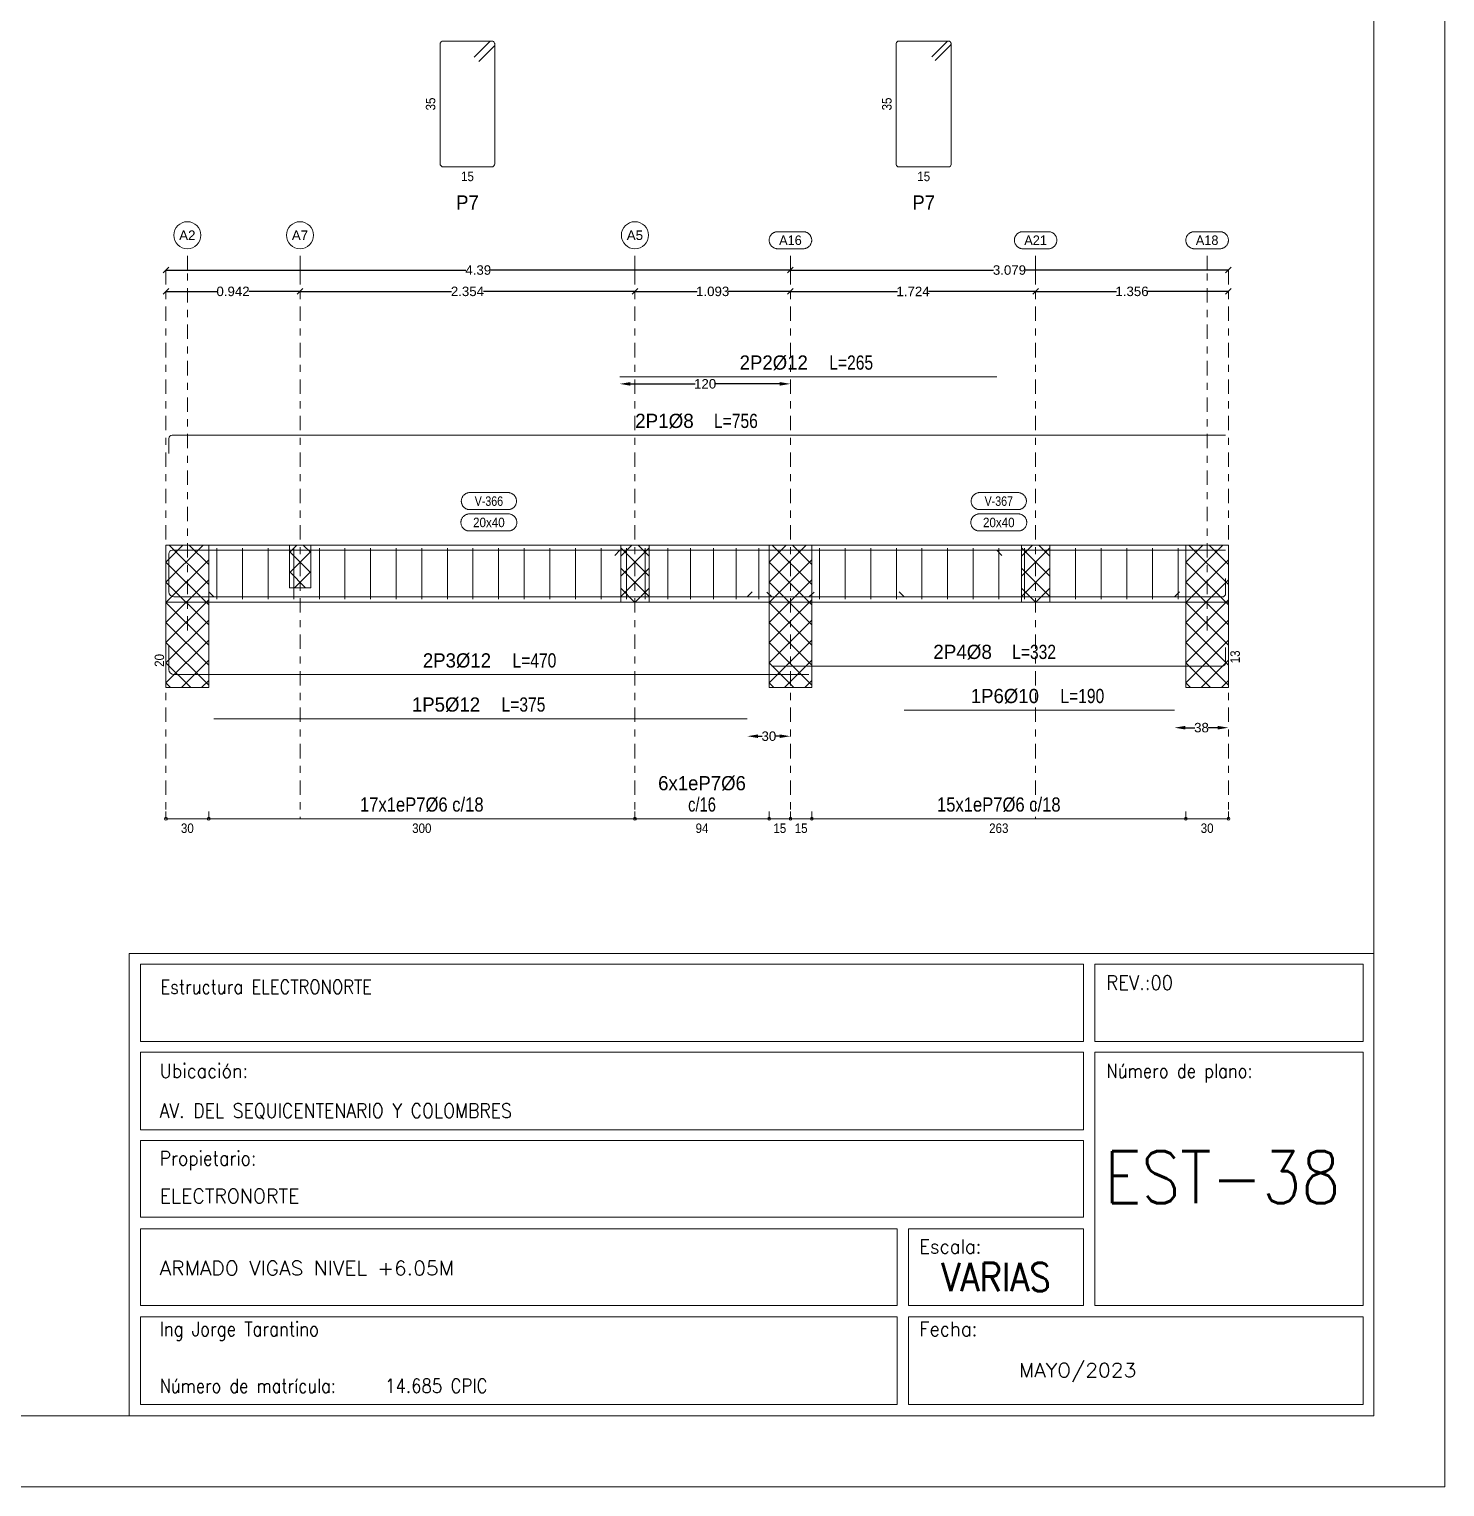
# Model space of a CAD drawing. Header units: millimetres. Extents: x 3 to 479, y -191 to 120.
# Drawn here: x 208.63 to 228.54, y -138.06 to -117.56 of the extents above; entities that cross this region are included whole.
import ezdxf
from ezdxf.enums import TextEntityAlignment as Align

# ---------------------------------------------------------------- set-up
doc = ezdxf.new("R2010")
doc.units = ezdxf.units.MM
doc.linetypes.add('CYPE_RAYAPUNTO', pattern=[0.4125, 0.2025, -0.105, 0, -0.105])
for name, color, linetype, lineweight in [('ALZ_ARM_LONG_ARM_TEXTOS', 3, 'Continuous', 9), ('ALZ_ARM_LONG_TXT_LONG', 3, 'Continuous', 9), ('ALZ_ARM_TRANS_TXT_EST', 3, 'Continuous', 9), ('ALZ_CONT_NUDOS', 122, 'Continuous', 9), ('ALZ_CONT_VIG_HORMIGON', 2, 'Continuous', 9), ('ALZ_COT_COT_ANCLAJES', 3, 'Continuous', 0), ('ALZ_COT_COT_ARM', 3, 'Continuous', 0), ('ALZ_COT_COT_EST', 3, 'Continuous', 0), ('ALZ_COT_COT_LIN_APOYOS', 2, 'CYPE_RAYAPUNTO', 0), ('ALZ_COT_LONGITUD_PROYECTADA', 122, 'Continuous', 0), ('ALZ_COT_TEXTOS_ESTRIBOS', 122, 'Continuous', 0), ('ALZ_REF_COT_LIN_AUX_COTA', 2, 'CYPE_RAYAPUNTO', 9), ('ALZ_REF_REF_NOMBRE', 3, 'Continuous', 9), ('ALZ_REF_REF_REFERENCIA', 3, 'Continuous', 9), ('ALZ_REF_TEXTO_REF_NOMBRE', 3, 'Continuous', 9), ('ALZ_REF_TEXTO_REF_REFERENCIA', 3, 'Continuous', 9), ('ARM_LONGITUDINAL_Ø10', 103, 'Continuous', 9), ('ARM_LONGITUDINAL_Ø12', 171, 'Continuous', 9), ('ARM_LONGITUDINAL_Ø8', 32, 'Continuous', 9), ('ARM_TRANSVERSAL_Ø6', 151, 'Continuous', 9), ('CYPE', 7, 'Continuous', 0), ('RECUAD_LIMITES', 2, 'Continuous', 0), ('RECUAD_MARCO', 1, 'Continuous', 20), ('SEC_COTAS_TEXTOS_DESPIECE_ESTRIBADO', 122, 'Continuous', 0), ('SEC_REF_TXT_POSICIONES_ARM_ESTRIBOS', 1, 'Continuous', 9)]:
    doc.layers.add(name, color=color, linetype=linetype, lineweight=lineweight)
doc.styles.add('CYPETXT', font='romans__.ttf', dxfattribs={"height": 0.2})
doc.styles.add('CYPETXT_0.2_romans', font='arial.ttf', dxfattribs={"height": 0.133333})
doc.styles.add('CYPETXT_romans', font='arial.ttf', dxfattribs={"height": 0.2})
doc.dimstyles.new('cype_arrow', dxfattribs={"dimtxt": 0.18, "dimasz": 0.15, "dimexe": 0.05, "dimexo": 0.05, "dimgap": 0, "dimtad": 0, "dimdec": 4, "dimzin": 0, "dimdsep": 46, "dimtxsty": 'CYPETXT_0.2_romans', "dimcen": 0.09, "dimadec": 0, "dimazin": 0, "dimtfac": 1, "dimtdec": 4, "dimtofl": 0, "dimtmove": 2, "dimatfit": 3, "dimfxl": 1, "dimtolj": 1, "dimtzin": 0, "dimarcsym": 0})
doc.dimstyles.new('cype_oblique', dxfattribs={"dimtxt": 0.18, "dimasz": 0.18, "dimexe": 0.05, "dimexo": 0.05, "dimgap": 0, "dimtad": 0, "dimdec": 4, "dimzin": 0, "dimdsep": 46, "dimtxsty": 'CYPETXT_0.2_romans', "dimblk": 'OBLIQUE', "dimtsz": 0.04, "dimcen": 0.09, "dimadec": 0, "dimazin": 0, "dimtfac": 1, "dimtdec": 4, "dimtofl": 0, "dimtmove": 2, "dimatfit": 3, "dimfxl": 1, "dimtolj": 1, "dimtzin": 0, "dimarcsym": 0})

# ---------------------------------------------------------------- blocks, each defined once
blk = doc.blocks.new('*D728')
at = {"layer": 'ALZ_COT_LONGITUD_PROYECTADA', "color": 0, "lineweight": -2, "transparency": 16777216}
for p, q in [((210.517, -121.29), (210.597, -121.21)), ((210.557, -121.25), (211.274, -121.25)), ((212.441, -121.25), (211.723, -121.25)), ((212.401, -121.29), (212.481, -121.21))]:
    blk.add_line(p, q, dxfattribs=at)
at = {"layer": 'Defpoints', "color": 0, "transparency": 16777216}
for p in [(210.557, -121.25), (210.557, -121.25), (212.441, -121.25)]:
    blk.add_point(p, dxfattribs=at)
at = {"layer": 'ALZ_COT_LONGITUD_PROYECTADA', "color": 0, "transparency": 16777216, "insert": (211.499, -121.25), "char_height": 0.1333, "attachment_point": 5, "style": 'CYPETXT_0.2_romans'}
blk.add_mtext('\\A1;0.942', dxfattribs=at)
blk = doc.blocks.new('_OBLIQUE')
at = {"color": 0, "linetype": 'ByBlock', "lineweight": -2}
blk.add_line((-0.5, -0.5), (0.5, 0.5), dxfattribs=at)
blk = doc.blocks.new('*D729')
at = {"layer": 'ALZ_COT_LONGITUD_PROYECTADA', "color": 0, "lineweight": -2, "transparency": 16777216}
for p, q in [((212.401, -121.29), (212.481, -121.21)), ((212.441, -121.25), (214.569, -121.25)), ((217.15, -121.25), (215.021, -121.25)), ((217.11, -121.29), (217.19, -121.21))]:
    blk.add_line(p, q, dxfattribs=at)
at = {"layer": 'Defpoints', "color": 0, "transparency": 16777216}
for p in [(212.441, -121.25), (212.441, -121.25), (217.15, -121.25)]:
    blk.add_point(p, dxfattribs=at)
at = {"layer": 'ALZ_COT_LONGITUD_PROYECTADA', "color": 0, "transparency": 16777216, "insert": (214.795, -121.25), "char_height": 0.1333, "attachment_point": 5, "style": 'CYPETXT_0.2_romans'}
blk.add_mtext('\\A1;2.354', dxfattribs=at)
blk = doc.blocks.new('*D730')
at = {"layer": 'ALZ_COT_LONGITUD_PROYECTADA', "color": 0, "lineweight": -2, "transparency": 16777216}
for p, q in [((217.11, -121.29), (217.19, -121.21)), ((217.15, -121.25), (218.024, -121.25)), ((219.337, -121.25), (218.462, -121.25)), ((219.297, -121.29), (219.377, -121.21))]:
    blk.add_line(p, q, dxfattribs=at)
at = {"layer": 'Defpoints', "color": 0, "transparency": 16777216}
for p in [(217.15, -121.25), (217.15, -121.25), (219.337, -121.25)]:
    blk.add_point(p, dxfattribs=at)
at = {"layer": 'ALZ_COT_LONGITUD_PROYECTADA', "color": 0, "transparency": 16777216, "insert": (218.243, -121.25), "char_height": 0.1333, "attachment_point": 5, "style": 'CYPETXT_0.2_romans'}
blk.add_mtext('\\A1;1.093', dxfattribs=at)
blk = doc.blocks.new('*D731')
at = {"layer": 'ALZ_COT_LONGITUD_PROYECTADA', "color": 0, "lineweight": -2, "transparency": 16777216}
for p, q in [((219.297, -121.29), (219.377, -121.21)), ((219.337, -121.25), (220.842, -121.25)), ((222.784, -121.25), (221.278, -121.25)), ((222.744, -121.29), (222.824, -121.21))]:
    blk.add_line(p, q, dxfattribs=at)
at = {"layer": 'Defpoints', "color": 0, "transparency": 16777216}
for p in [(219.337, -121.25), (219.337, -121.25), (222.784, -121.25)]:
    blk.add_point(p, dxfattribs=at)
at = {"layer": 'ALZ_COT_LONGITUD_PROYECTADA', "color": 0, "transparency": 16777216, "insert": (221.06, -121.25), "char_height": 0.1333, "attachment_point": 5, "style": 'CYPETXT_0.2_romans'}
blk.add_mtext('\\A1;1.724', dxfattribs=at)
blk = doc.blocks.new('*D732')
at = {"layer": 'ALZ_COT_LONGITUD_PROYECTADA', "color": 0, "lineweight": -2, "transparency": 16777216}
for p, q in [((222.744, -121.29), (222.824, -121.21)), ((222.784, -121.25), (223.921, -121.25)), ((225.495, -121.25), (224.358, -121.25)), ((225.455, -121.29), (225.535, -121.21))]:
    blk.add_line(p, q, dxfattribs=at)
at = {"layer": 'Defpoints', "color": 0, "transparency": 16777216}
for p in [(222.784, -121.25), (222.784, -121.25), (225.495, -121.25)]:
    blk.add_point(p, dxfattribs=at)
at = {"layer": 'ALZ_COT_LONGITUD_PROYECTADA', "color": 0, "transparency": 16777216, "insert": (224.139, -121.25), "char_height": 0.1333, "attachment_point": 5, "style": 'CYPETXT_0.2_romans'}
blk.add_mtext('\\A1;1.356', dxfattribs=at)
blk = doc.blocks.new('*D733')
at = {"layer": 'ALZ_COT_LONGITUD_PROYECTADA', "color": 0, "lineweight": -2, "transparency": 16777216}
for p, q in [((210.517, -120.99), (210.597, -120.91)), ((219.297, -120.99), (219.377, -120.91)), ((210.557, -120.95), (214.771, -120.95)), ((219.337, -120.95), (215.122, -120.95))]:
    blk.add_line(p, q, dxfattribs=at)
at = {"layer": 'Defpoints', "color": 0, "transparency": 16777216}
for p in [(210.557, -120.95), (210.557, -120.95), (219.337, -120.95)]:
    blk.add_point(p, dxfattribs=at)
at = {"layer": 'ALZ_COT_LONGITUD_PROYECTADA', "color": 0, "transparency": 16777216, "insert": (214.947, -120.95), "char_height": 0.1333, "attachment_point": 5, "style": 'CYPETXT_0.2_romans'}
blk.add_mtext('\\A1;4.39', dxfattribs=at)
blk = doc.blocks.new('*D734')
at = {"layer": 'ALZ_COT_LONGITUD_PROYECTADA', "color": 0, "lineweight": -2, "transparency": 16777216}
for p, q in [((219.297, -120.99), (219.377, -120.91)), ((225.455, -120.99), (225.535, -120.91)), ((219.337, -120.95), (222.191, -120.95)), ((225.495, -120.95), (222.641, -120.95))]:
    blk.add_line(p, q, dxfattribs=at)
at = {"layer": 'Defpoints', "color": 0, "transparency": 16777216}
for p in [(219.337, -120.95), (219.337, -120.95), (225.495, -120.95)]:
    blk.add_point(p, dxfattribs=at)
at = {"layer": 'ALZ_COT_LONGITUD_PROYECTADA', "color": 0, "transparency": 16777216, "insert": (222.416, -120.95), "char_height": 0.1333, "attachment_point": 5, "style": 'CYPETXT_0.2_romans'}
blk.add_mtext('\\A1;3.079', dxfattribs=at)
blk = doc.blocks.new('*D735')
at = {"layer": 'ALZ_COT_COT_ARM', "color": 0, "lineweight": -2, "transparency": 16777216}
for p, q in [((217.087, -122.55), (217.996, -122.55)), ((219.187, -122.55), (218.277, -122.55))]:
    blk.add_line(p, q, dxfattribs=at)
at = {"layer": 'ALZ_COT_COT_ARM', "color": 0, "transparency": 16777216}
for points in [[(217.087, -122.525), (217.087, -122.575), (216.937, -122.55)], [(219.187, -122.525), (219.187, -122.575), (219.337, -122.55)]]:
    blk.add_solid(points, dxfattribs=at)
at = {"layer": 'Defpoints', "color": 0, "transparency": 16777216}
for p in [(216.937, -122.55), (219.337, -122.55), (219.337, -122.55)]:
    blk.add_point(p, dxfattribs=at)
at = {"layer": 'ALZ_COT_COT_ARM', "color": 0, "transparency": 16777216, "insert": (218.137, -122.55), "char_height": 0.1333, "attachment_point": 5, "style": 'CYPETXT_0.2_romans'}
blk.add_mtext('\\A1;120', dxfattribs=at)
blk = doc.blocks.new('*D736')
at = {"layer": 'ALZ_COT_COT_ARM', "color": 0, "lineweight": -2, "transparency": 16777216}
for p, q in [((218.879, -127.504), (218.937, -127.504)), ((219.187, -127.504), (219.128, -127.504))]:
    blk.add_line(p, q, dxfattribs=at)
at = {"layer": 'ALZ_COT_COT_ARM', "color": 0, "transparency": 16777216}
for points in [[(218.879, -127.479), (218.879, -127.529), (218.729, -127.504)], [(219.187, -127.479), (219.187, -127.529), (219.337, -127.504)]]:
    blk.add_solid(points, dxfattribs=at)
at = {"layer": 'Defpoints', "color": 0, "transparency": 16777216}
for p in [(218.729, -127.504), (219.337, -127.504), (219.337, -127.504)]:
    blk.add_point(p, dxfattribs=at)
at = {"layer": 'ALZ_COT_COT_ARM', "color": 0, "transparency": 16777216, "insert": (219.033, -127.504), "char_height": 0.1333, "attachment_point": 5, "style": 'CYPETXT_0.2_romans'}
blk.add_mtext('\\A1;30', dxfattribs=at)
blk = doc.blocks.new('*D737')
at = {"layer": 'ALZ_COT_COT_ARM', "color": 0, "lineweight": -2, "transparency": 16777216}
for p, q in [((224.887, -127.384), (225.02, -127.384)), ((225.345, -127.384), (225.211, -127.384))]:
    blk.add_line(p, q, dxfattribs=at)
at = {"layer": 'ALZ_COT_COT_ARM', "color": 0, "transparency": 16777216}
for points in [[(224.887, -127.359), (224.887, -127.409), (224.737, -127.384)], [(225.345, -127.359), (225.345, -127.409), (225.495, -127.384)]]:
    blk.add_solid(points, dxfattribs=at)
at = {"layer": 'Defpoints', "color": 0, "transparency": 16777216}
for p in [(224.737, -127.384), (225.495, -127.384), (225.495, -127.384)]:
    blk.add_point(p, dxfattribs=at)
at = {"layer": 'ALZ_COT_COT_ARM', "color": 0, "transparency": 16777216, "insert": (225.116, -127.384), "char_height": 0.1333, "attachment_point": 5, "style": 'CYPETXT_0.2_romans'}
blk.add_mtext('\\A1;38', dxfattribs=at)

msp = doc.modelspace()

# ---------------------------------------------------------------- linework, layer by layer
at = {"layer": 'ALZ_CONT_NUDOS'}
for p, q in [((210.55651, -124.81816), (210.55651, -125.61816)), ((219.03651, -124.81816), (219.03651, -124.81816)), ((219.63651, -124.81816), (219.63651, -124.81816)), ((225.49508, -124.81816), (225.49508, -125.61816)), ((219.03651, -125.61816), (219.03651, -125.61816)), ((219.63651, -125.61816), (219.63651, -125.61816))]:
    msp.add_line(p, q, dxfattribs=at)
at = {"layer": 'ALZ_CONT_NUDOS', "lineweight": 0}
for p, q in [((210.55651, -125.33876), (211.07711, -124.81816)), ((210.55651, -125.05592), (210.79427, -124.81816)), ((211.15651, -125.37308), (210.60159, -124.81816)), ((211.15651, -125.09024), (210.88443, -124.81816)), ((212.29069, -124.92308), (212.39561, -124.81816)), ((212.59069, -124.92308), (212.48577, -124.81816)), ((216.94959, -124.97308), (217.10451, -124.81816)), ((217.34959, -124.97308), (217.19467, -124.81816)), ((219.03651, -125.33876), (219.55711, -124.81816)), ((219.03651, -125.05592), (219.27427, -124.81816)), ((219.63651, -125.37308), (219.08159, -124.81816)), ((219.63651, -125.09024), (219.36443, -124.81816)), ((222.58361, -124.97308), (222.73853, -124.81816)), ((222.98361, -124.97308), (222.82869, -124.81816)), ((224.89508, -125.33876), (225.41569, -124.81816)), ((224.89508, -125.05592), (225.13285, -124.81816)), ((225.49508, -125.37308), (224.94016, -124.81816)), ((225.49508, -125.09024), (225.22301, -124.81816)), ((210.55651, -125.62161), (211.15651, -125.02161)), ((212.29069, -125.20592), (212.59069, -124.90592)), ((212.59069, -125.20592), (212.29069, -124.90592)), ((216.94959, -125.25592), (217.34959, -124.85592)), ((217.34959, -125.25592), (216.94959, -124.85592)), ((219.03651, -125.62161), (219.63651, -125.02161)), ((222.58361, -125.25592), (222.98361, -124.85592)), ((222.98361, -125.25592), (222.58361, -124.85592)), ((224.89508, -125.62161), (225.49508, -125.02161)), ((211.15651, -125.65592), (210.55651, -125.05592)), ((212.52009, -125.41816), (212.29069, -125.18876)), ((212.3613, -125.41816), (212.59069, -125.18876)), ((216.94959, -125.53876), (217.34959, -125.13876)), ((217.34959, -125.53876), (216.94959, -125.13876)), ((219.63651, -125.65592), (219.03651, -125.05592)), ((222.58361, -125.53876), (222.98361, -125.13876)), ((222.98361, -125.53876), (222.58361, -125.13876)), ((225.49508, -125.65592), (224.89508, -125.05592)), ((210.55651, -125.90445), (211.15651, -125.30445)), ((211.15651, -125.93876), (210.55651, -125.33876)), ((217.14614, -125.61816), (216.94959, -125.42161)), ((217.15303, -125.61816), (217.34959, -125.42161)), ((219.03651, -125.90445), (219.63651, -125.30445)), ((219.63651, -125.93876), (219.03651, -125.33876)), ((222.78017, -125.61816), (222.58361, -125.42161)), ((222.78706, -125.61816), (222.98361, -125.42161)), ((224.89508, -125.90445), (225.49508, -125.30445)), ((225.49508, -125.93876), (224.89508, -125.33876)), ((210.55651, -126.18729), (211.15651, -125.58729)), ((211.15651, -126.22161), (210.55651, -125.62161)), ((219.03651, -126.18729), (219.63651, -125.58729)), ((219.63651, -126.22161), (219.03651, -125.62161)), ((224.89508, -126.18729), (225.49508, -125.58729)), ((225.49508, -126.22161), (224.89508, -125.62161)), ((210.55651, -126.47013), (211.15651, -125.87013)), ((211.15651, -126.50445), (210.55651, -125.90445)), ((219.03651, -126.47013), (219.63651, -125.87013)), ((219.63651, -126.50445), (219.03651, -125.90445)), ((224.89508, -126.47013), (225.49508, -125.87013)), ((225.49508, -126.50445), (224.89508, -125.90445)), ((210.55651, -126.75298), (211.15651, -126.15298)), ((211.15651, -126.78729), (210.55651, -126.18729)), ((219.03651, -126.75298), (219.63651, -126.15298)), ((219.63651, -126.78729), (219.03651, -126.18729)), ((224.89508, -126.75298), (225.49508, -126.15298)), ((225.49508, -126.78729), (224.89508, -126.18729)), ((210.77417, -126.81816), (211.15651, -126.43582)), ((219.25417, -126.81816), (219.63651, -126.43582)), ((225.11275, -126.81816), (225.49508, -126.43582)), ((210.90453, -126.81816), (210.55651, -126.47013)), ((219.38453, -126.81816), (219.03651, -126.47013)), ((225.24311, -126.81816), (224.89508, -126.47013)), ((210.62169, -126.81816), (210.55651, -126.75298)), ((211.05701, -126.81816), (211.15651, -126.71866)), ((219.10169, -126.81816), (219.03651, -126.75298)), ((219.53701, -126.81816), (219.63651, -126.71866)), ((224.96026, -126.81816), (224.89508, -126.75298)), ((225.39559, -126.81816), (225.49508, -126.71866))]:
    msp.add_line(p, q, dxfattribs=at)
at = {"layer": 'ALZ_CONT_NUDOS'}
for points in [[(210.55651, -124.81816), (211.15651, -124.81816)], [(219.03651, -124.81816), (219.63651, -124.81816)], [(224.89508, -124.81816), (225.49508, -124.81816)], [(210.55651, -125.61816), (211.15651, -125.61816)], [(219.03651, -125.61816), (219.63651, -125.61816)], [(224.89508, -125.61816), (225.49508, -125.61816)]]:
    msp.add_lwpolyline(points, dxfattribs=at)
at = {"layer": 'ALZ_CONT_NUDOS', "lineweight": 0}
for points in [[(210.55651, -124.81816), (210.55651, -126.81816), (211.15651, -126.81816), (211.15651, -124.81816), (210.55651, -124.81816)], [(212.29069, -124.81816), (212.29069, -125.41816), (212.59069, -125.41816), (212.59069, -124.81816), (212.29069, -124.81816)], [(216.94959, -124.81816), (216.94959, -125.61816), (217.34959, -125.61816), (217.34959, -124.81816), (216.94959, -124.81816)], [(219.03651, -124.81816), (219.03651, -126.81816), (219.63651, -126.81816), (219.63651, -124.81816), (219.03651, -124.81816)], [(222.58361, -124.81816), (222.58361, -125.61816), (222.98361, -125.61816), (222.98361, -124.81816), (222.58361, -124.81816)], [(224.89508, -124.81816), (224.89508, -126.81816), (225.49508, -126.81816), (225.49508, -124.81816), (224.89508, -124.81816)]]:
    msp.add_lwpolyline(points, close=True, dxfattribs=at)
at = {"layer": 'ALZ_CONT_VIG_HORMIGON'}
for p, q in [((211.15651, -124.81816), (212.44069, -124.81816)), ((212.44069, -124.81816), (217.14959, -124.81816)), ((217.14959, -124.81816), (219.03651, -124.81816)), ((219.63651, -124.81816), (222.78361, -124.81816)), ((222.78361, -124.81816), (224.89508, -124.81816)), ((211.15651, -125.61816), (212.44069, -125.61816)), ((212.44069, -125.61816), (217.14959, -125.61816)), ((217.14959, -125.61816), (219.03651, -125.61816)), ((219.63651, -125.61816), (222.78361, -125.61816)), ((222.78361, -125.61816), (224.89508, -125.61816))]:
    msp.add_line(p, q, dxfattribs=at)
at = {"layer": 'ALZ_COT_COT_EST'}
for p, q in [((210.55651, -128.66416), (210.55651, -128.56416)), ((211.15651, -128.66416), (211.15651, -128.56416)), ((217.14959, -128.66416), (217.14959, -128.56416)), ((219.03651, -128.66416), (219.03651, -128.56416)), ((219.33651, -128.66416), (219.33651, -128.56416)), ((219.63651, -128.66416), (219.63651, -128.56416)), ((224.89508, -128.66416), (224.89508, -128.56416))]:
    msp.add_line(p, q, dxfattribs=at)
for points in [[(210.55651, -128.66416), (211.15651, -128.66416), (211.15651, -128.56416)], [(211.15651, -128.66416), (217.14959, -128.66416), (217.14959, -128.56416)], [(217.14959, -128.66416), (219.03651, -128.66416), (219.03651, -128.56416)], [(219.03651, -128.66416), (219.33651, -128.66416), (219.33651, -128.56416)], [(219.33651, -128.66416), (219.63651, -128.66416), (219.63651, -128.56416)], [(219.63651, -128.66416), (224.89508, -128.66416), (224.89508, -128.56416)], [(224.89508, -128.66416), (225.49508, -128.66416), (225.49508, -128.56416)]]:
    msp.add_lwpolyline(points, dxfattribs=at)
for centre in [(210.55651, -128.66416), (211.15651, -128.66416), (211.15651, -128.66416), (217.14959, -128.66416), (217.14959, -128.66416), (219.03651, -128.66416), (219.03651, -128.66416), (219.33651, -128.66416), (219.33651, -128.66416), (219.63651, -128.66416), (219.63651, -128.66416), (224.89508, -128.66416), (224.89508, -128.66416), (225.49508, -128.66416)]:
    msp.add_circle(centre, 0.02, dxfattribs=at)
at = {"layer": 'ALZ_COT_COT_LIN_APOYOS'}
for p, q in [((210.55651, -120.95002), (210.55651, -128.66416)), ((210.55651, -120.95002), (210.55651, -128.66416)), ((212.44069, -120.95002), (212.44069, -128.66416)), ((217.14959, -120.95002), (217.14959, -128.66416)), ((219.33651, -120.95002), (219.33651, -128.66416)), ((219.33651, -120.95002), (219.33651, -128.66416)), ((222.78361, -120.95002), (222.78361, -128.66416)), ((225.49508, -120.95002), (225.49508, -128.66416)), ((225.49508, -120.95002), (225.49508, -128.66416))]:
    msp.add_line(p, q, dxfattribs=at)
at = {"layer": 'ALZ_REF_COT_LIN_AUX_COTA'}
for p, q in [((210.85651, -120.95002), (210.85651, -120.65002)), ((212.44069, -120.95002), (212.44069, -120.65002)), ((217.14959, -120.95002), (217.14959, -120.65002)), ((219.33651, -120.95002), (219.33651, -120.65002)), ((222.78361, -120.95002), (222.78361, -120.65002)), ((225.19508, -120.95002), (225.19508, -120.65002)), ((210.85651, -126.01816), (210.85651, -120.95002)), ((225.19508, -126.01816), (225.19508, -120.95002))]:
    msp.add_line(p, q, dxfattribs=at)
at = {"layer": 'ALZ_REF_REF_NOMBRE'}
for points in [[(215.36451, -124.07816), (215.37252, -124.07843), (215.3805, -124.07923), (215.38841, -124.08056), (215.39621, -124.08242), (215.40387, -124.0848), (215.41135, -124.08768), (215.41863, -124.09106), (215.42566, -124.09491), (215.43242, -124.09922), (215.43888, -124.10398), (215.445, -124.10916), (215.45076, -124.11473), (215.45614, -124.12068), (215.46111, -124.12698), (215.46565, -124.13359), (215.46974, -124.14049), (215.47336, -124.14765), (215.47649, -124.15503), (215.47912, -124.1626), (215.48124, -124.17034), (215.48283, -124.1782), (215.4839, -124.18615), (215.48444, -124.19415), (215.48444, -124.20217), (215.4839, -124.21017), (215.48283, -124.21812), (215.48124, -124.22598), (215.47912, -124.23371), (215.47649, -124.24129), (215.47336, -124.24867), (215.46974, -124.25583), (215.46565, -124.26273), (215.46111, -124.26934), (215.45614, -124.27563), (215.45076, -124.28158), (215.445, -124.28716), (215.43888, -124.29233), (215.43242, -124.29709), (215.42566, -124.30141), (215.41863, -124.30526), (215.41135, -124.30864), (215.40387, -124.31152), (215.39621, -124.31389), (215.38841, -124.31575), (215.3805, -124.31709), (215.37252, -124.31789), (215.36451, -124.31816), (214.82851, -124.31816), (214.82049, -124.31789), (214.81251, -124.31709), (214.8046, -124.31575), (214.7968, -124.31389), (214.78914, -124.31152), (214.78166, -124.30864), (214.77438, -124.30526), (214.76735, -124.30141), (214.76059, -124.29709), (214.75414, -124.29233), (214.74801, -124.28716), (214.74225, -124.28158), (214.73687, -124.27563), (214.7319, -124.26934), (214.72736, -124.26273), (214.72327, -124.25583), (214.71965, -124.24867), (214.71652, -124.24129), (214.71389, -124.23371), (214.71177, -124.22598), (214.71018, -124.21812), (214.70911, -124.21017), (214.70857, -124.20217), (214.70857, -124.19415), (214.70911, -124.18615), (214.71018, -124.1782), (214.71177, -124.17034), (214.71389, -124.1626), (214.71652, -124.15503), (214.71965, -124.14765), (214.72327, -124.14049), (214.72736, -124.13359), (214.7319, -124.12698), (214.73687, -124.12068), (214.74225, -124.11473), (214.74801, -124.10916), (214.75414, -124.10398), (214.76059, -124.09922), (214.76735, -124.09491), (214.77438, -124.09106), (214.78166, -124.08768), (214.78914, -124.0848), (214.7968, -124.08242), (214.8046, -124.08056), (214.81251, -124.07923), (214.82049, -124.07843), (214.82851, -124.07816), (215.36451, -124.07816)], [(222.5338, -124.07816), (222.54181, -124.07843), (222.54979, -124.07923), (222.5577, -124.08056), (222.5655, -124.08242), (222.57316, -124.0848), (222.58064, -124.08768), (222.58792, -124.09106), (222.59495, -124.09491), (222.60171, -124.09922), (222.60817, -124.10398), (222.61429, -124.10916), (222.62005, -124.11473), (222.62543, -124.12068), (222.6304, -124.12698), (222.63494, -124.13359), (222.63903, -124.14049), (222.64265, -124.14765), (222.64578, -124.15503), (222.64841, -124.1626), (222.65053, -124.17034), (222.65212, -124.1782), (222.65319, -124.18615), (222.65373, -124.19415), (222.65373, -124.20217), (222.65319, -124.21017), (222.65212, -124.21812), (222.65053, -124.22598), (222.64841, -124.23371), (222.64578, -124.24129), (222.64265, -124.24867), (222.63903, -124.25583), (222.63494, -124.26273), (222.6304, -124.26934), (222.62543, -124.27563), (222.62005, -124.28158), (222.61429, -124.28716), (222.60817, -124.29233), (222.60171, -124.29709), (222.59495, -124.30141), (222.58792, -124.30526), (222.58064, -124.30864), (222.57316, -124.31152), (222.5655, -124.31389), (222.5577, -124.31575), (222.54979, -124.31709), (222.54181, -124.31789), (222.5338, -124.31816), (221.9978, -124.31816), (221.98978, -124.31789), (221.9818, -124.31709), (221.97389, -124.31575), (221.96609, -124.31389), (221.95843, -124.31152), (221.95095, -124.30864), (221.94367, -124.30526), (221.93664, -124.30141), (221.92988, -124.29709), (221.92343, -124.29233), (221.9173, -124.28716), (221.91154, -124.28158), (221.90616, -124.27563), (221.90119, -124.26934), (221.89665, -124.26273), (221.89256, -124.25583), (221.88894, -124.24867), (221.88581, -124.24129), (221.88318, -124.23371), (221.88106, -124.22598), (221.87947, -124.21812), (221.8784, -124.21017), (221.87786, -124.20217), (221.87786, -124.19415), (221.8784, -124.18615), (221.87947, -124.1782), (221.88106, -124.17034), (221.88318, -124.1626), (221.88581, -124.15503), (221.88894, -124.14765), (221.89256, -124.14049), (221.89665, -124.13359), (221.90119, -124.12698), (221.90616, -124.12068), (221.91154, -124.11473), (221.9173, -124.10916), (221.92343, -124.10398), (221.92988, -124.09922), (221.93664, -124.09491), (221.94367, -124.09106), (221.95095, -124.08768), (221.95843, -124.0848), (221.96609, -124.08242), (221.97389, -124.08056), (221.9818, -124.07923), (221.98978, -124.07843), (221.9978, -124.07816), (222.5338, -124.07816)], [(215.36951, -124.37816), (215.37752, -124.37843), (215.3855, -124.37923), (215.39341, -124.38056), (215.40121, -124.38242), (215.40887, -124.3848), (215.41635, -124.38768), (215.42363, -124.39106), (215.43066, -124.39491), (215.43742, -124.39922), (215.44388, -124.40398), (215.45, -124.40916), (215.45576, -124.41473), (215.46114, -124.42068), (215.46611, -124.42698), (215.47065, -124.43359), (215.47474, -124.44049), (215.47836, -124.44765), (215.48149, -124.45503), (215.48412, -124.4626), (215.48624, -124.47034), (215.48783, -124.4782), (215.4889, -124.48615), (215.48944, -124.49415), (215.48944, -124.50217), (215.4889, -124.51017), (215.48783, -124.51812), (215.48624, -124.52598), (215.48412, -124.53371), (215.48149, -124.54129), (215.47836, -124.54867), (215.47474, -124.55583), (215.47065, -124.56273), (215.46611, -124.56934), (215.46114, -124.57563), (215.45576, -124.58158), (215.45, -124.58716), (215.44388, -124.59233), (215.43742, -124.59709), (215.43066, -124.60141), (215.42363, -124.60526), (215.41635, -124.60864), (215.40887, -124.61152), (215.40121, -124.61389), (215.39341, -124.61575), (215.3855, -124.61709), (215.37752, -124.61789), (215.36951, -124.61816), (214.82351, -124.61816), (214.81549, -124.61789), (214.80751, -124.61709), (214.7996, -124.61575), (214.7918, -124.61389), (214.78414, -124.61152), (214.77666, -124.60864), (214.76938, -124.60526), (214.76235, -124.60141), (214.75559, -124.59709), (214.74914, -124.59233), (214.74301, -124.58716), (214.73725, -124.58158), (214.73187, -124.57563), (214.7269, -124.56934), (214.72236, -124.56273), (214.71827, -124.55583), (214.71465, -124.54867), (214.71152, -124.54129), (214.70889, -124.53371), (214.70677, -124.52598), (214.70518, -124.51812), (214.70411, -124.51017), (214.70357, -124.50217), (214.70357, -124.49415), (214.70411, -124.48615), (214.70518, -124.4782), (214.70677, -124.47034), (214.70889, -124.4626), (214.71152, -124.45503), (214.71465, -124.44765), (214.71827, -124.44049), (214.72236, -124.43359), (214.7269, -124.42698), (214.73187, -124.42068), (214.73725, -124.41473), (214.74301, -124.40916), (214.74914, -124.40398), (214.75559, -124.39922), (214.76235, -124.39491), (214.76938, -124.39106), (214.77666, -124.38768), (214.78414, -124.3848), (214.7918, -124.38242), (214.7996, -124.38056), (214.80751, -124.37923), (214.81549, -124.37843), (214.82351, -124.37816), (215.36951, -124.37816)], [(222.5388, -124.37816), (222.54681, -124.37843), (222.55479, -124.37923), (222.5627, -124.38056), (222.5705, -124.38242), (222.57816, -124.3848), (222.58564, -124.38768), (222.59292, -124.39106), (222.59995, -124.39491), (222.60671, -124.39922), (222.61317, -124.40398), (222.61929, -124.40916), (222.62505, -124.41473), (222.63043, -124.42068), (222.6354, -124.42698), (222.63994, -124.43359), (222.64403, -124.44049), (222.64765, -124.44765), (222.65078, -124.45503), (222.65341, -124.4626), (222.65553, -124.47034), (222.65712, -124.4782), (222.65819, -124.48615), (222.65873, -124.49415), (222.65873, -124.50217), (222.65819, -124.51017), (222.65712, -124.51812), (222.65553, -124.52598), (222.65341, -124.53371), (222.65078, -124.54129), (222.64765, -124.54867), (222.64403, -124.55583), (222.63994, -124.56273), (222.6354, -124.56934), (222.63043, -124.57563), (222.62505, -124.58158), (222.61929, -124.58716), (222.61317, -124.59233), (222.60671, -124.59709), (222.59995, -124.60141), (222.59292, -124.60526), (222.58564, -124.60864), (222.57816, -124.61152), (222.5705, -124.61389), (222.5627, -124.61575), (222.55479, -124.61709), (222.54681, -124.61789), (222.5388, -124.61816), (221.9928, -124.61816), (221.98478, -124.61789), (221.9768, -124.61709), (221.96889, -124.61575), (221.96109, -124.61389), (221.95343, -124.61152), (221.94595, -124.60864), (221.93867, -124.60526), (221.93164, -124.60141), (221.92488, -124.59709), (221.91843, -124.59233), (221.9123, -124.58716), (221.90654, -124.58158), (221.90116, -124.57563), (221.89619, -124.56934), (221.89165, -124.56273), (221.88756, -124.55583), (221.88394, -124.54867), (221.88081, -124.54129), (221.87818, -124.53371), (221.87606, -124.52598), (221.87447, -124.51812), (221.8734, -124.51017), (221.87286, -124.50217), (221.87286, -124.49415), (221.8734, -124.48615), (221.87447, -124.4782), (221.87606, -124.47034), (221.87818, -124.4626), (221.88081, -124.45503), (221.88394, -124.44765), (221.88756, -124.44049), (221.89165, -124.43359), (221.89619, -124.42698), (221.90116, -124.42068), (221.90654, -124.41473), (221.9123, -124.40916), (221.91843, -124.40398), (221.92488, -124.39922), (221.93164, -124.39491), (221.93867, -124.39106), (221.94595, -124.38768), (221.95343, -124.3848), (221.96109, -124.38242), (221.96889, -124.38056), (221.9768, -124.37923), (221.98478, -124.37843), (221.9928, -124.37816), (222.5388, -124.37816)]]:
    msp.add_lwpolyline(points, close=True, dxfattribs=at)
at = {"layer": 'ALZ_REF_REF_REFERENCIA'}
for points in [[(219.51551, -120.41002), (219.52352, -120.41029), (219.5315, -120.41109), (219.53941, -120.41243), (219.54721, -120.41429), (219.55487, -120.41666), (219.56235, -120.41955), (219.56963, -120.42292), (219.57666, -120.42678), (219.58342, -120.43109), (219.58988, -120.43585), (219.596, -120.44103), (219.60176, -120.4466), (219.60714, -120.45255), (219.61211, -120.45884), (219.61665, -120.46545), (219.62074, -120.47235), (219.62436, -120.47951), (219.62749, -120.48689), (219.63012, -120.49447), (219.63224, -120.50221), (219.63383, -120.51006), (219.6349, -120.51801), (219.63544, -120.52601), (219.63544, -120.53403), (219.6349, -120.54203), (219.63383, -120.54998), (219.63224, -120.55784), (219.63012, -120.56558), (219.62749, -120.57315), (219.62436, -120.58054), (219.62074, -120.58769), (219.61665, -120.59459), (219.61211, -120.60121), (219.60714, -120.6075), (219.60176, -120.61345), (219.596, -120.61902), (219.58988, -120.6242), (219.58342, -120.62896), (219.57666, -120.63327), (219.56963, -120.63713), (219.56235, -120.6405), (219.55487, -120.64338), (219.54721, -120.64576), (219.53941, -120.64762), (219.5315, -120.64895), (219.52352, -120.64976), (219.51551, -120.65002), (219.15751, -120.65002), (219.14949, -120.64976), (219.14151, -120.64895), (219.1336, -120.64762), (219.1258, -120.64576), (219.11814, -120.64338), (219.11066, -120.6405), (219.10338, -120.63713), (219.09635, -120.63327), (219.08959, -120.62896), (219.08314, -120.6242), (219.07701, -120.61902), (219.07125, -120.61345), (219.06587, -120.6075), (219.0609, -120.60121), (219.05636, -120.59459), (219.05227, -120.58769), (219.04865, -120.58054), (219.04552, -120.57315), (219.04289, -120.56558), (219.04077, -120.55784), (219.03918, -120.54998), (219.03811, -120.54203), (219.03757, -120.53403), (219.03757, -120.52601), (219.03811, -120.51801), (219.03918, -120.51006), (219.04077, -120.50221), (219.04289, -120.49447), (219.04552, -120.48689), (219.04865, -120.47951), (219.05227, -120.47235), (219.05636, -120.46545), (219.0609, -120.45884), (219.06587, -120.45255), (219.07125, -120.4466), (219.07701, -120.44103), (219.08314, -120.43585), (219.08959, -120.43109), (219.09635, -120.42678), (219.10338, -120.42292), (219.11066, -120.41955), (219.11814, -120.41666), (219.1258, -120.41429), (219.1336, -120.41243), (219.14151, -120.41109), (219.14949, -120.41029), (219.15751, -120.41002), (219.51551, -120.41002)], [(222.96261, -120.41002), (222.97063, -120.41029), (222.97861, -120.41109), (222.98652, -120.41243), (222.99432, -120.41429), (223.00198, -120.41666), (223.00946, -120.41955), (223.01674, -120.42292), (223.02377, -120.42678), (223.03053, -120.43109), (223.03698, -120.43585), (223.04311, -120.44103), (223.04887, -120.4466), (223.05425, -120.45255), (223.05922, -120.45884), (223.06376, -120.46545), (223.06785, -120.47235), (223.07147, -120.47951), (223.0746, -120.48689), (223.07723, -120.49447), (223.07935, -120.50221), (223.08094, -120.51006), (223.08201, -120.51801), (223.08255, -120.52601), (223.08255, -120.53403), (223.08201, -120.54203), (223.08094, -120.54998), (223.07935, -120.55784), (223.07723, -120.56558), (223.0746, -120.57315), (223.07147, -120.58054), (223.06785, -120.58769), (223.06376, -120.59459), (223.05922, -120.60121), (223.05425, -120.6075), (223.04887, -120.61345), (223.04311, -120.61902), (223.03698, -120.6242), (223.03053, -120.62896), (223.02377, -120.63327), (223.01674, -120.63713), (223.00946, -120.6405), (223.00198, -120.64338), (222.99432, -120.64576), (222.98652, -120.64762), (222.97861, -120.64895), (222.97063, -120.64976), (222.96261, -120.65002), (222.60461, -120.65002), (222.5966, -120.64976), (222.58862, -120.64895), (222.58071, -120.64762), (222.57291, -120.64576), (222.56525, -120.64338), (222.55777, -120.6405), (222.55049, -120.63713), (222.54346, -120.63327), (222.5367, -120.62896), (222.53024, -120.6242), (222.52412, -120.61902), (222.51836, -120.61345), (222.51298, -120.6075), (222.50801, -120.60121), (222.50347, -120.59459), (222.49938, -120.58769), (222.49576, -120.58054), (222.49263, -120.57315), (222.49, -120.56558), (222.48788, -120.55784), (222.48629, -120.54998), (222.48522, -120.54203), (222.48468, -120.53403), (222.48468, -120.52601), (222.48522, -120.51801), (222.48629, -120.51006), (222.48788, -120.50221), (222.49, -120.49447), (222.49263, -120.48689), (222.49576, -120.47951), (222.49938, -120.47235), (222.50347, -120.46545), (222.50801, -120.45884), (222.51298, -120.45255), (222.51836, -120.4466), (222.52412, -120.44103), (222.53024, -120.43585), (222.5367, -120.43109), (222.54346, -120.42678), (222.55049, -120.42292), (222.55777, -120.41955), (222.56525, -120.41666), (222.57291, -120.41429), (222.58071, -120.41243), (222.58862, -120.41109), (222.5966, -120.41029), (222.60461, -120.41002), (222.96261, -120.41002)], [(225.37408, -120.41002), (225.3821, -120.41029), (225.39008, -120.41109), (225.39799, -120.41243), (225.40579, -120.41429), (225.41345, -120.41666), (225.42093, -120.41955), (225.42821, -120.42292), (225.43524, -120.42678), (225.442, -120.43109), (225.44845, -120.43585), (225.45458, -120.44103), (225.46034, -120.4466), (225.46572, -120.45255), (225.47069, -120.45884), (225.47523, -120.46545), (225.47932, -120.47235), (225.48294, -120.47951), (225.48607, -120.48689), (225.4887, -120.49447), (225.49082, -120.50221), (225.49241, -120.51006), (225.49348, -120.51801), (225.49402, -120.52601), (225.49402, -120.53403), (225.49348, -120.54203), (225.49241, -120.54998), (225.49082, -120.55784), (225.4887, -120.56558), (225.48607, -120.57315), (225.48294, -120.58054), (225.47932, -120.58769), (225.47523, -120.59459), (225.47069, -120.60121), (225.46572, -120.6075), (225.46034, -120.61345), (225.45458, -120.61902), (225.44845, -120.6242), (225.442, -120.62896), (225.43524, -120.63327), (225.42821, -120.63713), (225.42093, -120.6405), (225.41345, -120.64338), (225.40579, -120.64576), (225.39799, -120.64762), (225.39008, -120.64895), (225.3821, -120.64976), (225.37408, -120.65002), (225.01608, -120.65002), (225.00807, -120.64976), (225.00009, -120.64895), (224.99218, -120.64762), (224.98438, -120.64576), (224.97672, -120.64338), (224.96924, -120.6405), (224.96196, -120.63713), (224.95493, -120.63327), (224.94817, -120.62896), (224.94171, -120.6242), (224.93559, -120.61902), (224.92983, -120.61345), (224.92445, -120.6075), (224.91948, -120.60121), (224.91494, -120.59459), (224.91085, -120.58769), (224.90723, -120.58054), (224.9041, -120.57315), (224.90147, -120.56558), (224.89935, -120.55784), (224.89776, -120.54998), (224.89669, -120.54203), (224.89615, -120.53403), (224.89615, -120.52601), (224.89669, -120.51801), (224.89776, -120.51006), (224.89935, -120.50221), (224.90147, -120.49447), (224.9041, -120.48689), (224.90723, -120.47951), (224.91085, -120.47235), (224.91494, -120.46545), (224.91948, -120.45884), (224.92445, -120.45255), (224.92983, -120.4466), (224.93559, -120.44103), (224.94171, -120.43585), (224.94817, -120.43109), (224.95493, -120.42678), (224.96196, -120.42292), (224.96924, -120.41955), (224.97672, -120.41666), (224.98438, -120.41429), (224.99218, -120.41243), (225.00009, -120.41109), (225.00807, -120.41029), (225.01608, -120.41002), (225.37408, -120.41002)]]:
    msp.add_lwpolyline(points, close=True, dxfattribs=at)
for centre in [(210.85651, -120.4598), (212.44069, -120.4598), (217.14959, -120.4598)]:
    msp.add_circle(centre, 0.19023, dxfattribs=at)
at = {"layer": 'ARM_LONGITUDINAL_Ø10'}
for p, q in [((220.93651, -125.54616), (220.86579, -125.47545)), ((224.73651, -125.54616), (224.80722, -125.47545))]:
    msp.add_line(p, q, dxfattribs=at)
for points in [[(220.93651, -125.54616), (224.73651, -125.54616)], [(220.93651, -127.13816), (224.73651, -127.13816)]]:
    msp.add_lwpolyline(points, dxfattribs=at)
at = {"layer": 'ARM_LONGITUDINAL_Ø12'}
for p, q in [((216.93651, -124.89016), (216.86579, -124.96087)), ((222.23651, -124.89016), (222.30722, -124.96087)), ((211.22871, -125.54616), (211.15799, -125.47545)), ((218.72871, -125.54616), (218.79942, -125.47545)), ((219.59651, -125.54616), (219.67029, -125.47866))]:
    msp.add_line(p, q, dxfattribs=at)
for points in [[(216.93651, -122.45002), (222.23651, -122.45002)], [(216.93651, -124.89016), (222.23651, -124.89016)], [(210.59651, -125.14616), (210.59651, -125.47416), (210.60199, -125.50171), (210.61759, -125.52507), (210.64095, -125.54068), (210.66851, -125.54616), (219.59651, -125.54616)], [(211.22871, -125.54616), (218.72871, -125.54616)], [(210.59651, -126.23816), (210.59651, -126.56616), (210.60199, -126.59371), (210.61759, -126.61707), (210.64095, -126.63268), (210.66851, -126.63816), (219.59651, -126.63816)], [(211.22871, -127.25816), (218.72871, -127.25816)]]:
    msp.add_lwpolyline(points, dxfattribs=at)
at = {"layer": 'ARM_LONGITUDINAL_Ø8'}
msp.add_line((219.07651, -125.54616), (219.00297, -125.47839), dxfattribs=at)
for points in [[(225.45508, -123.27002), (210.64451, -123.27002), (210.62614, -123.27368), (210.61056, -123.28408), (210.60016, -123.29965), (210.59651, -123.31802), (210.59651, -123.53002)], [(225.45508, -124.89016), (210.64451, -124.89016), (210.62614, -124.89381), (210.61056, -124.90422), (210.60016, -124.91979), (210.59651, -124.93816), (210.59651, -125.15016)], [(225.45508, -125.28616), (225.45508, -125.49816), (225.45143, -125.51653), (225.44103, -125.5321), (225.42545, -125.5425), (225.40708, -125.54616), (219.07651, -125.54616)], [(225.45508, -126.25816), (225.45508, -126.47016), (225.45143, -126.48853), (225.44103, -126.5041), (225.42545, -126.5145), (225.40708, -126.51816), (219.07651, -126.51816)]]:
    msp.add_lwpolyline(points, dxfattribs=at)
at = {"layer": 'ARM_TRANSVERSAL_Ø6'}
for p, q in [((211.27305, -124.85816), (211.27305, -125.57816)), ((211.63305, -124.85816), (211.63305, -125.57816)), ((211.99305, -124.85816), (211.99305, -125.57816)), ((212.35305, -124.85816), (212.35305, -125.57816)), ((212.71305, -124.85816), (212.71305, -125.57816)), ((213.07305, -124.85816), (213.07305, -125.57816)), ((213.43305, -124.85816), (213.43305, -125.57816)), ((213.79305, -124.85816), (213.79305, -125.57816)), ((214.15305, -124.85816), (214.15305, -125.57816)), ((214.51305, -124.85816), (214.51305, -125.57816)), ((214.87305, -124.85816), (214.87305, -125.57816)), ((215.23305, -124.85816), (215.23305, -125.57816)), ((215.59305, -124.85816), (215.59305, -125.57816)), ((215.95305, -124.85816), (215.95305, -125.57816)), ((216.31305, -124.85816), (216.31305, -125.57816)), ((216.67305, -124.85816), (216.67305, -125.57816)), ((217.03305, -124.85816), (217.03305, -125.57816)), ((217.29305, -124.85816), (217.29305, -125.57816)), ((217.61305, -124.85816), (217.61305, -125.57816)), ((217.93305, -124.85816), (217.93305, -125.57816)), ((218.25305, -124.85816), (218.25305, -125.57816)), ((218.57305, -124.85816), (218.57305, -125.57816)), ((218.89305, -124.85816), (218.89305, -125.57816)), ((219.7458, -124.85816), (219.7458, -125.57816)), ((220.1058, -124.85816), (220.1058, -125.57816)), ((220.4658, -124.85816), (220.4658, -125.57816)), ((220.8258, -124.85816), (220.8258, -125.57816)), ((221.1858, -124.85816), (221.1858, -125.57816)), ((221.5458, -124.85816), (221.5458, -125.57816)), ((221.9058, -124.85816), (221.9058, -125.57816)), ((222.2658, -124.85816), (222.2658, -125.57816)), ((222.6258, -124.85816), (222.6258, -125.57816)), ((222.9858, -124.85816), (222.9858, -125.57816)), ((223.3458, -124.85816), (223.3458, -125.57816)), ((223.7058, -124.85816), (223.7058, -125.57816)), ((224.0658, -124.85816), (224.0658, -125.57816)), ((224.4258, -124.85816), (224.4258, -125.57816)), ((224.7858, -124.85816), (224.7858, -125.57816))]:
    msp.add_line(p, q, dxfattribs=at)
for points in [[(214.95483, -118.01852), (215.16696, -117.80639), (215.17256, -117.79957), (215.17671, -117.79179), (215.17927, -117.78335), (215.18014, -117.77457), (215.17927, -117.76579), (215.17671, -117.75735), (215.17256, -117.74957), (215.16696, -117.74275), (215.16014, -117.73716), (215.15236, -117.733), (215.14392, -117.73044), (215.13514, -117.72957), (214.45514, -117.72957), (214.43792, -117.733), (214.42332, -117.74275), (214.41356, -117.75735), (214.41014, -117.77457), (214.41014, -119.45457), (214.41356, -119.47179), (214.42332, -119.48639), (214.43792, -119.49615), (214.45514, -119.49957), (215.13514, -119.49957), (215.15236, -119.49615), (215.16696, -119.48639), (215.17671, -119.47179), (215.18014, -119.45457), (215.18014, -117.77457), (215.17927, -117.76579), (215.17671, -117.75735), (215.17256, -117.74957), (215.16696, -117.74275), (215.16014, -117.73716), (215.15236, -117.733), (215.14392, -117.73044), (215.13514, -117.72957), (215.12636, -117.73044), (215.11792, -117.733), (215.11014, -117.73716), (215.10332, -117.74275), (214.89119, -117.95488)], [(221.37268, -118.00145), (221.58838, -117.78514), (221.59125, -117.78046), (221.59335, -117.77539), (221.59463, -117.77005), (221.59506, -117.76457), (221.59439, -117.75774), (221.5924, -117.75118), (221.58916, -117.74513), (221.58481, -117.73982), (221.5795, -117.73547), (221.57345, -117.73224), (221.56689, -117.73024), (221.56006, -117.72957), (220.86006, -117.72957), (220.84667, -117.73224), (220.83531, -117.73982), (220.82772, -117.75118), (220.82506, -117.76457), (220.82506, -119.46457), (220.82772, -119.47797), (220.83531, -119.48932), (220.84667, -119.49691), (220.86006, -119.49957), (221.56006, -119.49957), (221.57345, -119.49691), (221.58481, -119.48932), (221.5924, -119.47797), (221.59506, -119.46457), (221.59506, -117.76457), (221.59439, -117.75774), (221.5924, -117.75118), (221.58916, -117.74513), (221.58481, -117.73982), (221.5795, -117.73547), (221.57345, -117.73224), (221.56689, -117.73024), (221.56006, -117.72957), (221.55323, -117.73024), (221.54667, -117.73224), (221.54061, -117.73547), (221.53531, -117.73982), (221.32318, -117.95196)]]:
    msp.add_lwpolyline(points, dxfattribs=at)
at = {"layer": 'CYPE', "color": 1}
for points in [[(210.03751, -137.05816), (227.53751, -137.05816), (227.53751, -130.55816), (210.03751, -130.55816), (210.03751, -137.05816)], [(210.19751, -131.79816), (223.45751, -131.79816), (223.45751, -130.70816), (210.19751, -130.70816), (210.19751, -131.79816)], [(223.61751, -131.79816), (227.38751, -131.79816), (227.38751, -130.70816), (223.61751, -130.70816), (223.61751, -131.79816)], [(210.19751, -133.03816), (223.45751, -133.03816), (223.45751, -131.94816), (210.19751, -131.94816), (210.19751, -133.03816)], [(223.61751, -135.50816), (227.38751, -135.50816), (227.38751, -131.94816), (223.61751, -131.94816), (223.61751, -135.50816)], [(210.19751, -134.26816), (223.45751, -134.26816), (223.45751, -133.18816), (210.19751, -133.18816), (210.19751, -134.26816)], [(210.19751, -135.50816), (220.83751, -135.50816), (220.83751, -134.42816), (210.19751, -134.42816), (210.19751, -135.50816)], [(220.99751, -135.50816), (223.45751, -135.50816), (223.45751, -134.42816), (220.99751, -134.42816), (220.99751, -135.50816)], [(210.19751, -136.89816), (220.83751, -136.89816), (220.83751, -135.66816), (210.19751, -135.66816), (210.19751, -136.89816)], [(220.99751, -136.89816), (227.38751, -136.89816), (227.38751, -135.66816), (220.99751, -135.66816), (220.99751, -136.89816)]]:
    msp.add_lwpolyline(points, close=True, dxfattribs=at)
at = {"layer": 'RECUAD_LIMITES'}
msp.add_lwpolyline([(169.13751, -138.05816), (228.53751, -138.05816), (228.53751, -96.05816), (169.13751, -96.05816), (169.13751, -138.05816)], close=True, dxfattribs=at)
at = {"layer": 'RECUAD_MARCO'}
msp.add_lwpolyline([(171.63751, -137.05816), (227.53751, -137.05816), (227.53751, -97.05816), (171.63751, -97.05816), (171.63751, -137.05816)], close=True, dxfattribs=at)

# ---------------------------------------------------------------- texts
at = {"layer": 'ALZ_ARM_LONG_ARM_TEXTOS', "style": 'CYPETXT_romans'}
for s, width, p in [('2P2%%c12', 0.935124, (219.10151, -122.35002)), ('2P1%%c8', 0.947337, (217.5648, -123.17002)), ('2P4%%c8', 0.947337, (221.7568, -126.41816)), ('2P3%%c12', 0.935124, (214.64751, -126.53816)), ('1P6%%c10', 0.935124, (222.35151, -127.03816)), ('1P5%%c12', 0.935124, (214.49371, -127.15816))]:
    msp.add_text(s, height=0.2, dxfattribs=dict(at, width=width)).set_placement(p, align=Align.CENTER)
at = {"layer": 'ALZ_ARM_LONG_TXT_LONG', "style": 'CYPETXT_romans', "width": 0.785606}
for s, p in [(' L=265', (220.16001, -122.35002)), (' L=756', (218.5393, -123.17002)), (' L=332', (222.7313, -126.41816)), (' L=470', (215.70601, -126.53816)), (' L=190', (223.41001, -127.03816)), (' L=375', (215.55221, -127.15816))]:
    msp.add_text(s, height=0.2, dxfattribs=at).set_placement(p, align=Align.CENTER)
at = {"layer": 'ALZ_ARM_TRANS_TXT_EST', "style": 'CYPETXT_romans'}
for s, width, p in [('6x1eP7%%c6', 0.934297, (218.09305, -128.26416)), ('17x1eP7%%c6 c/18', 0.835132, (214.15305, -128.56416)), ('c/16', 0.739875, (218.09305, -128.56416)), ('15x1eP7%%c6 c/18', 0.835132, (222.2658, -128.56416))]:
    msp.add_text(s, height=0.2, dxfattribs=dict(at, width=width)).set_placement(p, align=Align.CENTER)
at = {"layer": 'ALZ_COT_COT_ANCLAJES', "style": 'CYPETXT_romans', "width": 0.872274}
msp.add_text('20', height=0.133333, rotation=90, dxfattribs=at).set_placement((210.52984, -126.43816), align=Align.CENTER)
msp.add_text('13', height=0.133333, rotation=90, dxfattribs=at).set_placement((225.52175, -126.38816), align=Align.TOP_CENTER)
at = {"layer": 'ALZ_COT_TEXTOS_ESTRIBOS', "style": 'CYPETXT_romans', "width": 0.872274}
for s, p in [('30', (210.85651, -128.73082)), ('300', (214.15305, -128.73082)), ('94', (218.09305, -128.73082)), ('15', (219.18651, -128.73082)), ('15', (219.48651, -128.73082)), ('263', (222.2658, -128.73082)), ('30', (225.19508, -128.73082))]:
    msp.add_text(s, height=0.133333, dxfattribs=at).set_placement(p, align=Align.TOP_CENTER)
at = {"layer": 'ALZ_REF_TEXTO_REF_NOMBRE', "style": 'CYPETXT_romans'}
for s, width, p in [('V-366', 0.803518, (215.09651, -124.19816)), ('V-367', 0.803518, (222.2658, -124.19816)), ('20x40', 0.876123, (215.09651, -124.49816)), ('20x40', 0.876123, (222.2658, -124.49816))]:
    msp.add_text(s, height=0.133333, dxfattribs=dict(at, width=width)).set_placement(p, align=Align.MIDDLE_CENTER)
at = {"layer": 'ALZ_REF_TEXTO_REF_REFERENCIA', "style": 'CYPETXT_romans'}
for s, width, p in [('A2', 1.007096, (210.85651, -120.4598)), ('A7', 1.007096, (212.44069, -120.4598)), ('A5', 1.007096, (217.14959, -120.4598)), ('A16', 0.960644, (219.33651, -120.53002)), ('A21', 0.960644, (222.78361, -120.53002)), ('A18', 0.960644, (225.19508, -120.53002))]:
    msp.add_text(s, height=0.133333, dxfattribs=dict(at, width=width)).set_placement(p, align=Align.MIDDLE_CENTER)
at = {"layer": 'CYPE', "color": 5, "style": 'CYPETXT'}
for s, width, p in [('Estructura ELECTRONORTE', 0.842437, (210.47751, -131.12816)), ('AV. DEL SEQUICENTENARIO Y COLOMBRES', 0.887423, (210.46751, -132.86816)), ('ELECTRONORTE', 0.974409, (210.46751, -134.06816)), ('ARMADO VIGAS NIVEL +6.05M', 1.047361, (210.46751, -135.08253)), ('Ing Jorge Tarantino', 0.851105, (210.46751, -135.93816)), ('MAYO/2023', 1.047361, (222.54751, -136.51816)), ('14.685 CPIC', 0.851936, (213.63751, -136.73816))]:
    msp.add_text(s, height=0.2, dxfattribs=dict(at, width=width)).set_placement(p)
at = {"layer": 'CYPE', "color": 4, "style": 'CYPETXT'}
for s, width, p in [('REV.:00', 0.927655, (223.77751, -131.06816)), ('Ubicación:', 0.90604, (210.46751, -132.30816)), ('Número de plano:', 0.844847, (223.77751, -132.30816)), ('Propietario:', 0.885908, (210.46751, -133.53816)), ('Escala:', 0.925891, (221.14751, -134.77816)), ('Fecha:', 0.933698, (221.14751, -135.93816)), ('Número de matrícula:', 0.83516, (210.46751, -136.73816))]:
    msp.add_text(s, height=0.2, dxfattribs=dict(at, width=width)).set_placement(p)
at = {"layer": 'CYPE', "color": 5, "style": 'CYPETXT'}
for s, height, width, p in [('EST-38', 0.733333, 0.872274, (225.40751, -134.07149)), ('VARIAS', 0.4, 0.869965, (222.22751, -135.30816))]:
    msp.add_text(s, height=height, dxfattribs=dict(at, width=width)).set_placement(p, align=Align.CENTER)
at = {"layer": 'SEC_COTAS_TEXTOS_DESPIECE_ESTRIBADO', "style": 'CYPETXT_romans', "width": 0.872274}
for p in [(214.34347, -118.61457), (220.75839, -118.61457)]:
    msp.add_text('35', height=0.133333, rotation=90, dxfattribs=at).set_placement(p, align=Align.CENTER)
for p in [(214.79514, -119.56624), (221.21006, -119.56624)]:
    msp.add_text('15', height=0.133333, dxfattribs=at).set_placement(p, align=Align.TOP_CENTER)
at = {"layer": 'SEC_REF_TXT_POSICIONES_ARM_ESTRIBOS', "style": 'CYPETXT_romans', "width": 0.935124}
for p in [(214.79514, -119.99957), (221.21006, -119.99957)]:
    msp.add_text('P7', height=0.2, dxfattribs=at).set_placement(p, align=Align.MIDDLE_CENTER)

# ---------------------------------------------------------------- dimensions: what is measured, and where the dimension line sits
at = {"layer": 'ALZ_COT_COT_ARM'}
for p1, p2, text, picture, middle in [((216.93651, -122.55002), (219.33651, -122.55002), '120', '*D735', (218.13651, -122.55002)), ((218.72871, -127.50416), (219.33651, -127.50416), '30', '*D736', (219.03261, -127.50416)), ((224.73651, -127.38416), (225.49508, -127.38416), '38', '*D737', (225.1158, -127.38416))]:
    dim = msp.add_aligned_dim(p1=p1, p2=p2, distance=0, text=text, dimstyle='cype_arrow', override={"dimexe": 0, "dimexo": 0}, dxfattribs=at)
    dim.commit()
    dim.dimension.update_dxf_attribs({"geometry": picture, "text_midpoint": middle})
at = {"layer": 'ALZ_COT_LONGITUD_PROYECTADA'}
for p1, p2, text, picture, middle in [((219.33651, -120.95002), (210.55651, -120.95002), '4.39', '*D733', (214.94651, -120.95002)), ((225.49508, -120.95002), (219.33651, -120.95002), '3.079', '*D734', (222.4158, -120.95002)), ((212.44069, -121.25002), (210.55651, -121.25002), '0.942', '*D728', (211.4986, -121.25002)), ((217.14959, -121.25002), (212.44069, -121.25002), '2.354', '*D729', (214.79514, -121.25002)), ((219.33651, -121.25002), (217.14959, -121.25002), '1.093', '*D730', (218.24305, -121.25002)), ((222.78361, -121.25002), (219.33651, -121.25002), '1.724', '*D731', (221.06006, -121.25002)), ((225.49508, -121.25002), (222.78361, -121.25002), '1.356', '*D732', (224.13935, -121.25002))]:
    dim = msp.add_aligned_dim(p1=p1, p2=p2, distance=0, text=text, dimstyle='cype_oblique', override={"dimexe": 0, "dimexo": 0}, dxfattribs=at)
    dim.commit()
    dim.dimension.update_dxf_attribs({"geometry": picture, "text_midpoint": middle})

doc.saveas('drawing.dxf')
